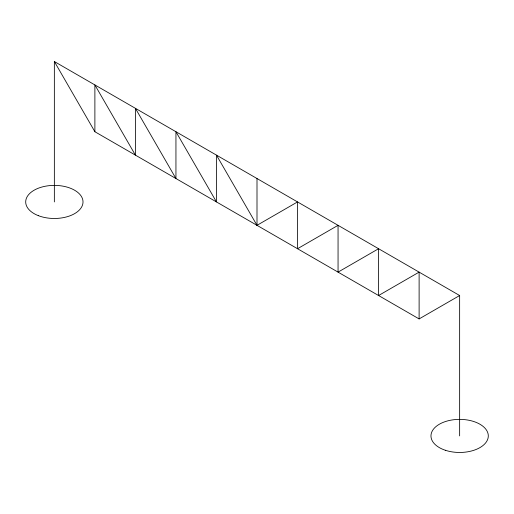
<?xml version="1.0" encoding="UTF-8"?>
<svg xmlns="http://www.w3.org/2000/svg" width="514" height="514" viewBox="0 0 514 514"><rect width="100%" height="100%" fill="white"/><g stroke="black" fill="none" stroke-linecap="round" stroke-linejoin="round"><path stroke-width="0.77" d="M94.884 131.732L94.884 84.932L135.413 155.132L135.413 108.332L175.942 178.531L175.942 131.732L216.471 201.931L216.471 155.132L257 225.331L297.529 201.931L297.529 248.725L338.058 225.325L338.058 272.124L378.587 248.725L378.587 295.524L419.116 272.124L419.116 318.924L94.884 131.732L54.355 61.532L459.644 295.524L459.644 435.917M419.116 318.924L459.644 295.524M257 178.531L257 225.331M54.355 61.532L54.355 201.931M445.31 450.251A28.655 16.544 0 0 0 488.3 435.917A28.655 16.544 0 0 0 445.31 421.589A28.655 16.544 0 0 0 445.31 450.251M38.293 215.636A28.655 16.544 0 0 0 82.94 203.114A28.655 16.544 0 0 0 41.833 187.051A28.655 16.544 0 0 0 38.293 215.636"/></g></svg>
